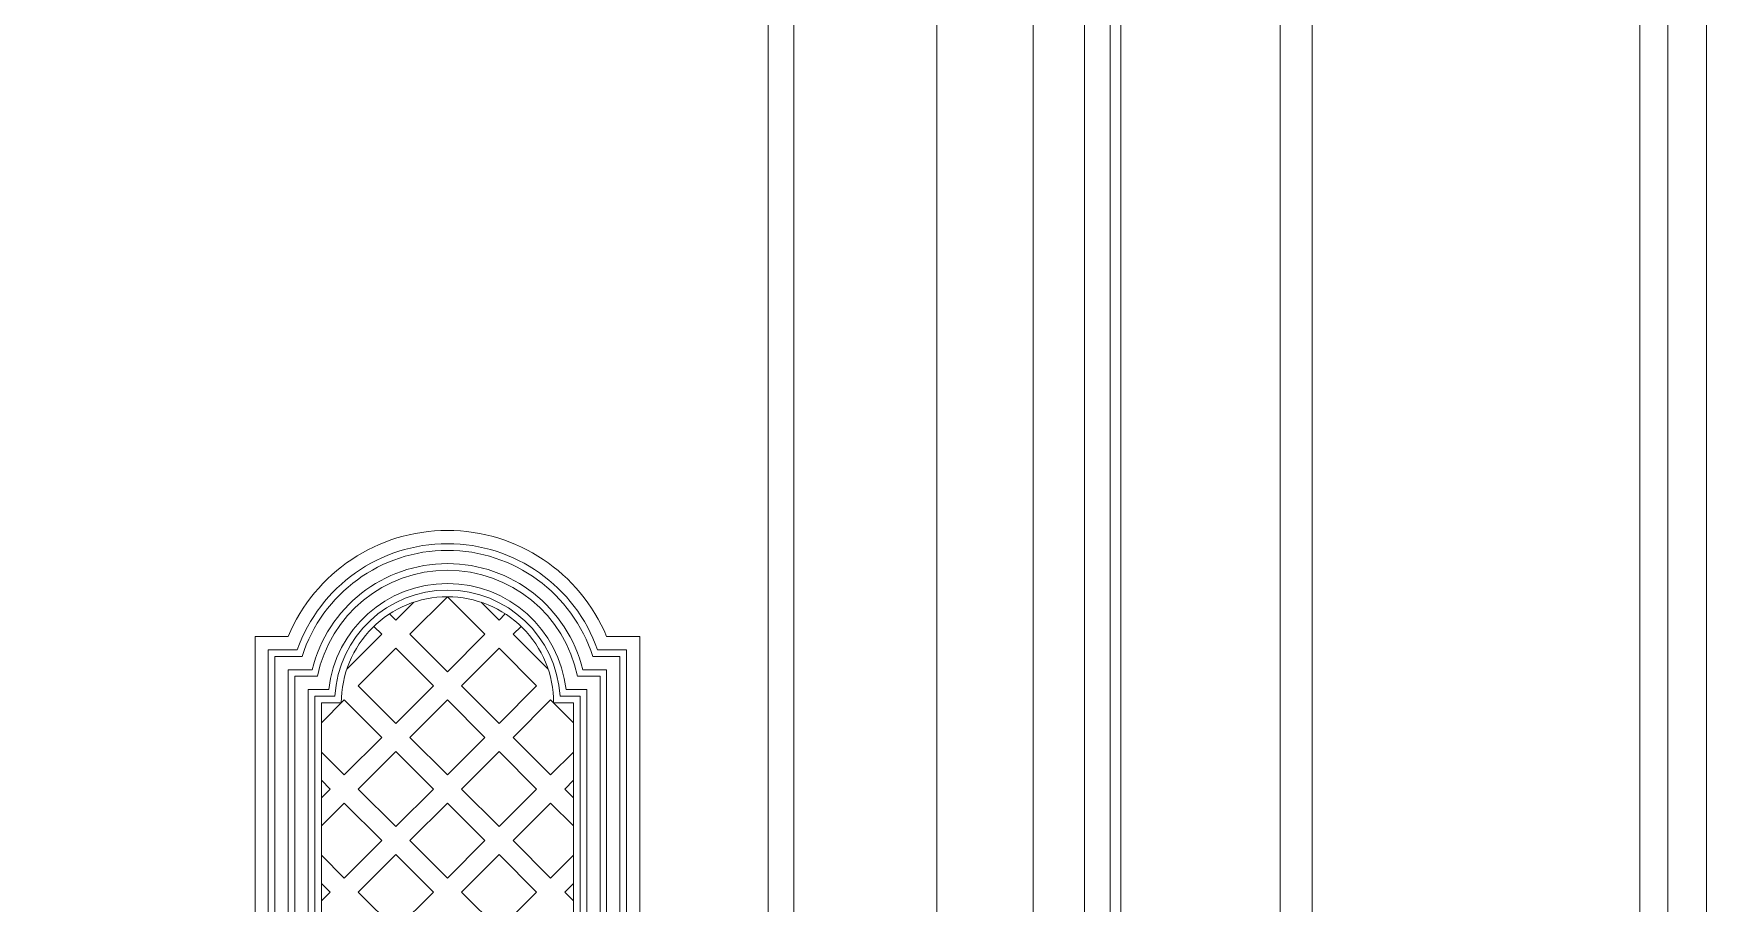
# Model space of a CAD drawing. Header units: inches. Extents: x -12478 to 399182, y -16583 to 525552.
# Drawn here: x -7697 to -7436.1, y 5031 to 5166.7 of the extents above; entities that cross this region are included whole.
import ezdxf

# ---------------------------------------------------------------- set-up
doc = ezdxf.new("R2010")
doc.units = ezdxf.units.IN
doc.header["$LTSCALE"] = 1000
doc.header["$MEASUREMENT"] = 0
doc.linetypes.add('HIDDEN2', pattern=[0.1875, 0.125, -0.0625])
doc.layers.add('Bronze', color=40, linetype='Continuous', lineweight=0)
doc.layers.add('Layer7', color=8, linetype='Continuous')
doc.layers.add('WOOD', color=23, linetype='Continuous')

# ---------------------------------------------------------------- blocks, each defined once
blk = doc.blocks.new('plate + cyl')
at = {"color": 33, "lineweight": 0}
for p, q in [((56200.6, -882.85), (56197.8, -885.65)), ((56205.84, -882), (56199.99, -887.85)), ((56205.84, -882), (56211.69, -887.85)), ((56211.08, -882.85), (56213.89, -885.65)), ((56194.37, -886.62), (56195.6, -887.85)), ((56196.82, -884.67), (56197.8, -885.65)), ((56214.87, -884.67), (56213.89, -885.65)), ((56217.31, -886.62), (56216.08, -887.85)), ((56195.6, -887.85), (56190.14, -893.31)), ((56199.99, -887.85), (56205.84, -893.7)), ((56211.69, -887.85), (56205.84, -893.7)), ((56216.08, -887.85), (56221.54, -893.31)), ((56197.8, -890.04), (56191.94, -895.89)), ((56197.8, -890.04), (56203.65, -895.89)), ((56213.89, -890.04), (56208.04, -895.89)), ((56213.89, -890.04), (56219.74, -895.89)), ((56191.94, -895.89), (56197.8, -901.75)), ((56203.65, -895.89), (56197.8, -901.75)), ((56208.04, -895.89), (56213.89, -901.75)), ((56219.74, -895.89), (56213.89, -901.75)), ((56189.75, -898.09), (56186.19, -901.65)), ((56205.84, -898.09), (56199.99, -903.94)), ((56205.84, -898.09), (56211.69, -903.94)), ((56221.94, -898.09), (56225.5, -901.65)), ((56195.6, -903.94), (56189.75, -909.79)), ((56199.99, -903.94), (56205.84, -909.79)), ((56211.69, -903.94), (56205.84, -909.79)), ((56216.08, -903.94), (56221.94, -909.79)), ((56186.19, -906.23), (56189.75, -909.79)), ((56197.8, -906.14), (56191.94, -911.99)), ((56197.8, -906.14), (56203.65, -911.99)), ((56213.89, -906.14), (56208.04, -911.99)), ((56213.89, -906.14), (56219.74, -911.99)), ((56225.5, -906.23), (56221.94, -909.79)), ((56186.19, -910.62), (56187.56, -911.99)), ((56187.56, -911.99), (56186.19, -913.36)), ((56191.94, -911.99), (56197.8, -917.84)), ((56203.65, -911.99), (56197.8, -917.84)), ((56208.04, -911.99), (56213.89, -917.84)), ((56219.74, -911.99), (56213.89, -917.84)), ((56225.5, -910.62), (56224.13, -911.99)), ((56224.13, -911.99), (56225.5, -913.36)), ((56189.75, -914.18), (56186.19, -917.74)), ((56189.75, -914.18), (56195.6, -920.03)), ((56205.84, -914.18), (56199.99, -920.03)), ((56205.84, -914.18), (56211.69, -920.03)), ((56199.99, -920.03), (56205.84, -925.89)), ((56211.69, -920.03), (56205.84, -925.89)), ((56197.8, -922.23), (56203.65, -928.08)), ((56213.89, -922.23), (56208.04, -928.08)), ((56186.19, -926.71), (56187.56, -928.08)), ((56187.56, -928.08), (56186.19, -929.45)), ((56225.5, -926.71), (56224.13, -928.08)), ((56224.13, -928.08), (56225.5, -929.45))]:
    blk.add_line(p, q, dxfattribs=at)
blk.add_lwpolyline([(56175.84, -888.2), (56181.02, -888.2, -0.302776), (56205.84, -871.65, -0.302776), (56230.67, -888.2), (56235.84, -888.2), (56235.84, -1279.24), (56230.67, -1279.24, -0.302776), (56205.84, -1295.79, -0.302776), (56181.02, -1279.24), (56175.84, -1279.24), (56175.84, -888.2)], format="xyb", dxfattribs=at)
for points in [[(56177.91, -890.27), (56182.44, -890.27, -0.317837), (56205.84, -873.72, -0.317837), (56229.25, -890.27), (56233.77, -890.27), (56233.77, -1277.17), (56229.25, -1277.17, -0.317837), (56205.84, -1293.72, -0.317837), (56182.44, -1277.17), (56177.91, -1277.17)], [(56178.95, -891.31), (56183.18, -891.31, -0.326276), (56205.84, -874.76, -0.326276), (56228.51, -891.31), (56232.74, -891.31), (56232.74, -1276.13), (56228.51, -1276.13, -0.326276), (56205.84, -1292.69, -0.326276), (56183.18, -1276.13), (56178.95, -1276.13)], [(56181.02, -893.38), (56184.74, -893.38, -0.34543), (56205.84, -876.82, -0.34543), (56226.94, -893.38), (56230.67, -893.38), (56230.67, -1274.07), (56226.94, -1274.07, -0.34543), (56205.84, -1290.62, -0.34543), (56184.74, -1274.07), (56181.02, -1274.07)], [(56182.05, -894.41), (56185.57, -894.41, -0.356394), (56205.84, -877.86, -0.356394), (56226.11, -894.41), (56229.64, -894.41), (56229.64, -1273.03), (56226.11, -1273.03, -0.356394), (56205.84, -1289.58, -0.356394), (56185.57, -1273.03), (56182.05, -1273.03)], [(56184.12, -896.48), (56187.34, -896.48, -0.381966), (56205.84, -879.93, -0.381966), (56224.35, -896.48), (56227.57, -896.48), (56227.57, -1270.96), (56224.35, -1270.96, -0.381966), (56205.84, -1287.51, -0.381966), (56187.34, -1270.96), (56184.12, -1270.96)], [(56185.15, -897.51), (56188.29, -897.51, -0.397078), (56205.84, -880.96, -0.397078), (56223.4, -897.51), (56226.53, -897.51), (56226.53, -1269.93), (56223.4, -1269.93, -0.397078), (56205.84, -1286.48, -0.397078), (56188.29, -1269.93), (56185.15, -1269.93)], [(56186.19, -898.55), (56189.29, -898.55, -0.414214), (56205.84, -882, -0.414214), (56222.39, -898.55), (56225.5, -898.55), (56225.5, -1268.89), (56222.39, -1268.89, -0.414214), (56205.84, -1285.44, -0.414214), (56189.29, -1268.89), (56186.19, -1268.89)]]:
    blk.add_lwpolyline(points, format="xyb", close=True, dxfattribs=at)
for points in [[(56205.84, -882), (56211.69, -887.85), (56205.84, -893.7), (56199.99, -887.85), (56205.84, -882)], [(56197.8, -890.04), (56203.65, -895.89), (56197.8, -901.75), (56191.94, -895.89), (56197.8, -890.04)], [(56213.89, -890.04), (56219.74, -895.89), (56213.89, -901.75), (56208.04, -895.89), (56213.89, -890.04)], [(56189.75, -898.09), (56195.6, -903.94), (56189.75, -909.79), (56186.19, -906.23)], [(56186.19, -901.65), (56189.75, -898.09)], [(56205.84, -898.09), (56211.69, -903.94), (56205.84, -909.79), (56199.99, -903.94), (56205.84, -898.09)], [(56225.5, -906.23), (56221.94, -909.79), (56216.08, -903.94), (56221.94, -898.09)], [(56221.94, -898.09), (56225.5, -901.65)], [(56213.89, -906.14), (56219.74, -911.99), (56213.89, -917.84), (56208.04, -911.99), (56213.89, -906.14)], [(56225.5, -910.62), (56224.13, -911.99), (56225.5, -913.36)], [(56189.75, -914.18), (56195.6, -920.03), (56189.75, -925.89), (56186.19, -922.32)], [(56186.19, -917.74), (56189.75, -914.18)], [(56205.84, -914.18), (56211.69, -920.03), (56205.84, -925.89), (56199.99, -920.03), (56205.84, -914.18)], [(56225.5, -922.32), (56221.94, -925.89), (56216.08, -920.03), (56221.94, -914.18)], [(56221.94, -914.18), (56225.5, -917.74)], [(56197.8, -922.23), (56203.65, -928.08), (56197.8, -933.93), (56191.94, -928.08), (56197.8, -922.23)], [(56213.89, -922.23), (56219.74, -928.08), (56213.89, -933.93), (56208.04, -928.08), (56213.89, -922.23)], [(56225.5, -926.71), (56224.13, -928.08), (56225.5, -929.45)]]:
    blk.add_lwpolyline(points, dxfattribs=at)

msp = doc.modelspace()

# ---------------------------------------------------------------- linework, layer by layer
at = {"layer": 'Layer7', "linetype": 'HIDDEN2', "lineweight": 0, "ltscale": 30}
msp.add_lwpolyline([(-8436.14, 3860.36), (-8436.14, 6460.36), (-7527.47, 6460.36), (-7527.47, 3860.36)], dxfattribs=at)
at = {"layer": 'WOOD', "lineweight": 0}
for points in [[(-7436.14, 4060.36), (-7436.14, 6551.69), (-7596.14, 6551.69)], [(-7442.16, 4060.36), (-7442.16, 6545.67), (-7596.14, 6545.67)], [(-7446.56, 4060.36), (-7446.56, 6541.27), (-7596.14, 6541.27)], [(-7497.63, 4060.36), (-7497.63, 6490.2), (-7596.14, 6490.2)], [(-7502.6, 4060.36), (-7502.6, 6485.23), (-7596.14, 6485.23)], [(-7529.15, 4060.36), (-7529.15, 6458.68), (-7596.14, 6458.68)], [(-7533.14, 4060.36), (-7533.14, 6454.69), (-7596.14, 6454.69)], [(-7541.14, 4060.36), (-7541.14, 6446.69), (-7596.14, 6446.69)], [(-7556.14, 4060.36), (-7556.14, 6431.69), (-7596.14, 6431.69)], [(-7578.47, 3860.36), (-7578.47, 6409.36), (-7596.14, 6409.36)], [(-7582.47, 3860.36), (-7582.47, 6405.36), (-7596.14, 6405.36)], [(-7582.47, 6405.36), (-7582.47, 3860.36)]]:
    msp.add_lwpolyline(points, dxfattribs=at)

# ---------------------------------------------------------------- block references
at = {"layer": 'Bronze', "lineweight": 0, "xscale": -1, "rotation": 359.9999999999999}
msp.add_blockref('plate + cyl', (48573.38, 5960.86, 0), dxfattribs=at)

doc.saveas('drawing.dxf')
